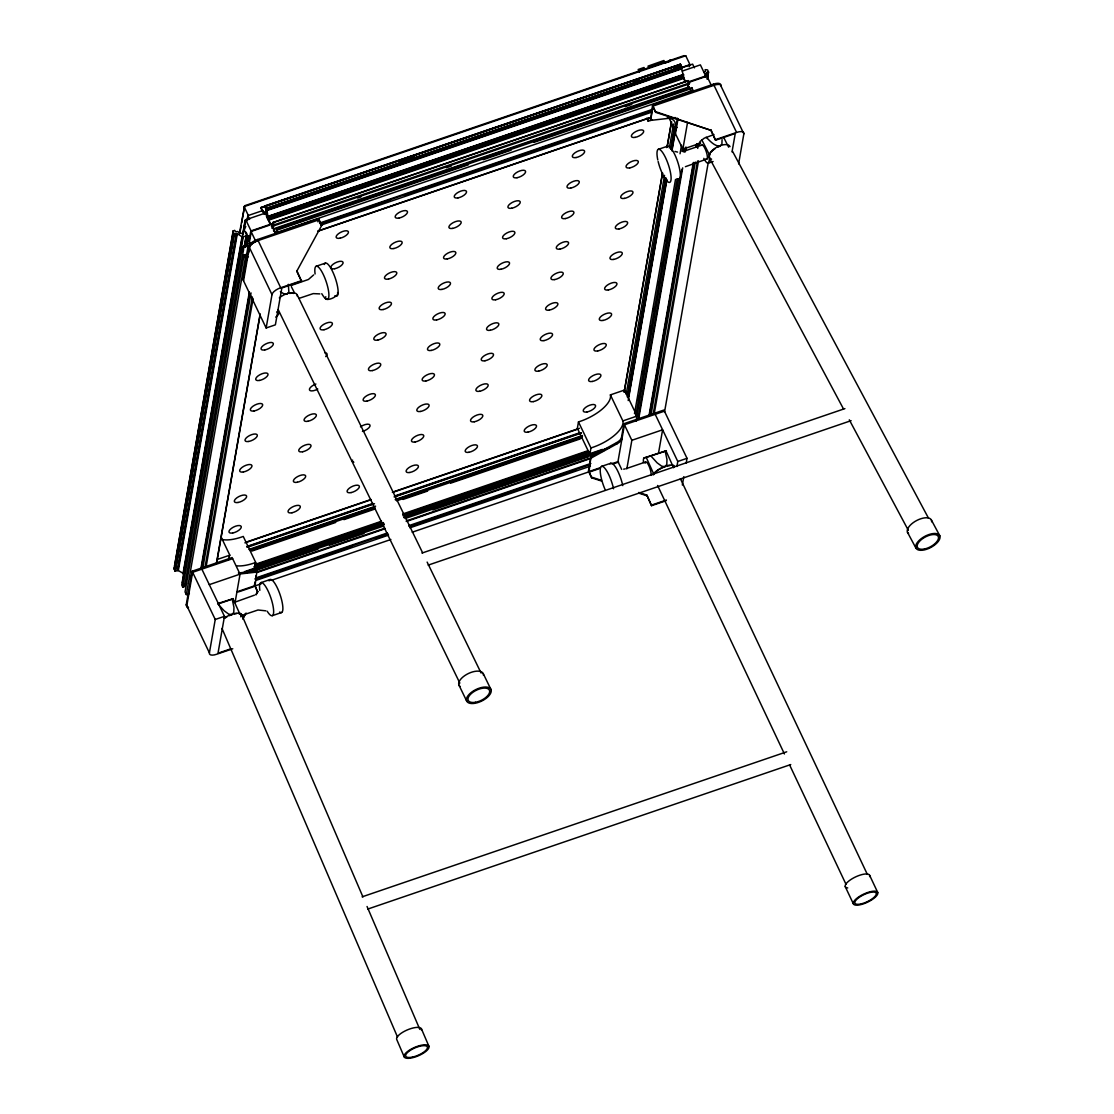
<?xml version="1.0" encoding="UTF-8"?>
<svg xmlns="http://www.w3.org/2000/svg" width="1114" height="1114" viewBox="0 0 1114 1114"><rect width="100%" height="100%" fill="white"/><g stroke="black" fill="none" stroke-linecap="round" stroke-linejoin="round"><path stroke-width="1.5" d="M722.067 139.654L721.9 144.096L720.117 146.199A10.75 5.097 -27 0 0 717.527 147.271M709.548 156.809L709.131 161.279A11.767 2.994 71.1 0 1 703.811 158.355M705.454 77.047C705.051 73.886 711.693 69.221 705.106 69.681L705.51 71.463L704.118 72.09M185.384 567.068L184.186 573.905L178.31 570.563L175.093 570.981L173.993 568.85L233.132 231.03L234.636 230.361L235.82 231.879L237.324 231.503L242.573 233.787L245.762 226.49M174.62 565.968L233.341 230.807M174.884 570.744L233.912 233.87L233.132 231.03M175.093 570.981L233.912 233.87M175.483 571.092L234.497 234.219L237.338 233.689L242.337 237.017L247.837 235.555L246.041 245.804M177.377 570.438L236.405 233.564M177.78 570.452L236.809 233.578M178.31 570.563L237.338 233.689M239.301 234.037L244.69 205.728L683.857 55.7L685.737 55.756L689.97 64.612L689.162 66.77M239.886 233.091L241.097 226.253M241.696 222.828L244.69 205.728M182.988 573.821L242.003 236.948M242.573 235.333L244.996 220.614L246.18 219.458M183.309 573.891L242.337 237.017M242.755 235.096L245.442 219.709M246.124 257.362L248.213 245.386L242.796 248.227L243.534 249.787L184.52 586.66L182.793 587.245L181.735 585.031L242.768 236.864M245.734 219.778L244.008 229.623L249.578 241.251L251.304 231.406L245.734 219.778L265.424 213.053L270.994 224.68M182.39 582.706L241.111 247.545L250.483 242.504M185.982 563.656L186.581 560.231M187.18 556.805L188.67 548.255M189.269 544.843L189.867 541.418M190.466 538.006L191.065 534.581M191.664 531.155L193.168 522.605M193.766 519.194L194.365 515.768M194.964 512.356L197.665 496.955M198.264 493.544L198.863 490.118M199.462 486.707L200.952 478.157M201.55 474.731L202.149 471.306M202.762 467.894L205.449 452.493M206.048 449.081L208.75 433.694M209.348 430.269L209.947 426.843M210.546 423.431L213.247 408.044M213.846 404.619L216.534 389.232M217.133 385.806L217.731 382.394M218.33 378.969L221.032 363.582M221.63 360.156L224.332 344.769M224.931 341.344L225.529 337.932M226.128 334.506L228.816 319.119M229.414 315.694L236.614 274.657M237.212 271.245L243.2 237.045M182.793 587.245L241.822 250.372L241.111 247.545M247.057 220.029L247.823 215.643L263.127 210.435M247.447 220.614L248.338 215.475L244.105 206.619L685.737 55.756M242.198 251.653L242.796 248.227M244.356 246.291L246.152 236.029M244.523 245.916L246.319 235.653M244.565 247.587L245.164 244.161M244.955 247.364L247.057 235.402M246.459 256.053L245.707 254.507L244.063 255.064L185.049 591.938L186.33 594.625L189.38 593.595M245.428 247.392L247.531 235.43M246.96 244.467L248.464 235.917M186.33 594.625L245.358 257.766L244.063 255.064M189.826 579.252L190.424 575.827M275.812 233.884L271.106 224.039L250.803 230.974L248.965 241.46L250.316 244.272M243.548 280.825L249.383 247.433A8.439 3.439 -25.6 0 1 258.1 240.568L319.008 219.792L321.709 225.432L318.479 218.692L257.585 239.496A8.439 3.439 -25.6 0 0 248.868 246.361L243.019 279.725L266.149 327.989L275.381 324.842L281.828 287.983L301.518 281.257L296.853 270.646M232.756 648.766L216.673 654.252A8.439 3.439 -25.6 0 1 209.404 652.86L186.275 604.582L192.123 571.217L232.102 557.557L240.039 574.142L235.054 602.632M248.519 253.017L249.118 249.592M262.194 211.089L260.787 207.636L680.473 64.208L684.734 81.225M200.868 568.767L249.411 291.743M201.314 568.711L249.55 293.4M266.998 211.883L263.726 212.997L267.137 211.131M680.473 64.208L265.007 205.881L266.928 214.626L263.851 212.245M202.79 568.21L251.026 292.898M269.56 223.051C267.026 217.731 268.377 211.298 265.104 205.867M205.032 567.137L252.377 296.951M206.076 566.984L253.115 298.51M271.343 226.086L273.014 222.438L274.322 224.777L274.169 225.669L273.431 224.123L272.498 226.281L275.743 233.313M216.408 563.461L260.161 313.8M216.645 562.988L260.091 315.039M276.578 229.484L277.873 232.172L693.047 90.345L691.766 87.644L276.578 229.484L277.177 231.879M266.149 327.989L271.997 294.625L248.868 246.361M209.404 652.86L215.239 619.481L192.123 571.217M201.857 569.143L224.471 616.334L218.01 653.194L231.127 648.724M254.605 568.808L255.719 562.459L243.256 536.433A30.245 12.31 -25.6 0 1 221.435 539.301M317.922 221.867L318.479 218.692M254.995 582.009L254.438 585.184L257.668 591.924L256.011 594.932M255.552 578.834L256.109 575.646M254.967 586.298L256.944 570.883L238.396 573M257.668 591.924L255.064 585.63L237.324 591.687M578.472 421.914L577.358 428.277L589.835 454.303L590.949 447.939L578.472 421.914A30.245 12.31 -25.6 0 0 610.388 394.885L624.536 390.039L637.013 416.079L622.865 420.911A30.245 12.31 -25.6 0 1 590.949 447.939M652.414 119.825A30.245 12.31 -25.6 0 0 648.181 121.245L648.738 118.07M686.14 463.327L687.018 458.327L663.888 410.049L623.91 423.71L621.403 438.011A8.021 3.258 -25.6 0 1 616.543 442.662L590.935 456.796L588.429 471.097L591.659 477.822L601.379 480.983M738.61 163.883L743.86 133.847L720.744 85.583A8.439 3.439 -25.6 0 0 713.461 84.177L652.567 104.981L650.604 120.396L674.193 117.708A8.021 3.258 -25.6 0 1 675.766 117.666M590.935 456.796L588.958 472.197L598.831 468.827M650.604 120.396L653.082 106.053L713.99 85.291A8.439 3.439 -25.6 0 1 721.329 86.154M591.659 477.822L589.055 471.528L600.349 467.671M732.023 151.936L735.254 133.499L715.564 140.225L710.788 130.254L655.686 112.347L652.567 104.981M680.835 66.561L680.278 64.041M624.119 392.225L662.468 173.352M667.258 145.99L671.45 122.053M624.23 391.766L662.579 172.893M667.077 147.243L671.575 121.593M626.193 394.231L664.543 175.344M669.333 147.995L673.538 124.044M627.335 397.057L665.685 178.17M670.781 149.109L674.666 126.871M627.683 396.932L666.033 178.045M671.129 148.984L675.028 126.745M628.644 396.598L666.701 179.438M671.784 150.362L677.423 118.307L677.953 119.407A8.021 3.258 -25.6 0 0 677.716 118.557M628.199 400.567L666.854 179.981M671.951 150.905L675.544 130.394M675.446 133.708L678.064 118.599M272.498 226.281L689.357 83.842L689.51 82.951L688.201 80.612L273.014 222.438M634.493 413.698L675.53 179.424M680.027 153.774L681.531 145.224M691.766 87.644L692.351 90.053M637.654 399.745L638.252 396.333M642.137 374.095L642.736 370.683M645.438 355.296L646.036 351.871M649.935 329.647L650.534 326.221M653.222 310.834L653.821 307.408M657.72 285.184L658.318 281.758M661.02 266.371L661.619 262.946M665.504 240.721L666.102 237.296M635.621 416.525L677.256 178.839M682.047 151.476L682.645 148.051M626.862 468.785L631.847 440.295L623.91 423.71M700.664 143.107L682.854 149.192L687.561 122.373M636.108 421.203L678.579 178.964M683.439 151.741L683.982 148.19M638.085 419.059L681.838 169.398M684.832 152.298L685.723 147.159M638.642 419.254L682.687 167.88M685.681 150.78L686.28 147.368M705.301 77.075L705.9 73.663M705.594 76.685L706.192 73.273M705.872 76.448L706.471 73.037M707.181 79.219L708.518 71.783M707.376 78.913L708.574 72.076M648.989 415.731L693.326 162.463M696.013 147.257L696.626 143.831M649.434 415.689L693.771 162.602M696.473 147.215L697.072 143.79M650.966 415.16L695.303 162.073M697.712 148.399L698.603 143.274M653.18 414.157L697.517 161.084M654.197 413.948L698.534 160.862M666.019 500.757L651.537 505.7L646.872 495.103L638.768 492.458M710.788 130.254L655.798 111.72M664.529 412.027L708.281 162.365M658.499 453.245L662.607 429.795L631.847 440.295M651.537 505.7L646.872 495.103M715.564 140.225L710.899 129.628M676.908 466.501L677.785 461.474L655.185 414.283M682.339 485.022L683.801 476.681M271.9 228.217L272.373 227.159L273.083 228.648M321.709 225.432L296.742 271.287L300.836 279.823M242.866 618.423L245.345 613.898M256.123 594.305L257.78 591.283M242.755 619.05L246.069 613.02M313.633 274.921L308.439 279.475L291.2 285.449M229.387 615.666A10.75 3.621 -24.3 0 1 231.99 614.649L233.773 612.366L233.954 607.381L232.199 599.165L233.341 598.608L217.62 603.579M644.073 457.896L646.259 457.45L653.932 474.467A10.75 3.621 -24.3 0 1 665.016 466.724L666.799 464.441L666.966 459.455L665.211 451.254L666.367 450.683L644.073 457.896A11.767 2.994 71.1 0 0 643.502 462.533M174.313 567.68L173.993 568.85M713.99 134.557L704.243 138.178L700.038 141.506A11.767 2.994 71.1 0 0 699.717 144.764M591.464 457.896L617.072 443.776A8.021 3.258 -25.6 0 0 621.932 439.125L621.403 438.011M685.416 166.696L707.098 158.954M254.452 595.168L234.358 602.382M183.782 585.101L186.484 583.68M639.923 70.182L642.082 69.444M643.307 69.026L644.546 68.608L644.003 67.494L638.169 69.5L639.436 72.159M649.768 66.826L648.543 67.244L648.014 66.13L663.916 60.504L665.128 63.025L670.043 61.34L669.514 60.24L670.753 59.822M650.994 66.394L663.303 62.203M260.718 208.012L680.083 64.709M260.787 207.636L680.696 64.57M399.634 161.21L414.394 156.169M634.298 81.044L639.213 79.359M673.678 67.592L678.607 65.907M266.427 208.276L681.601 66.45M266.538 208.583L681.726 66.756M266.622 208.945L681.796 67.105M681.768 67.411L689.97 64.612M681.155 68.038L692.63 64.125L694.426 67.857M266.441 209.919L681.629 68.093M266.469 210.226L681.657 68.4M266.552 210.685L681.74 68.859M261.163 207.872L263.531 212.802L266.803 211.688M682.339 71.045L700.386 64.877L705.956 76.504L689.552 82.116M268.307 216.241L683.495 74.415M268.363 216.534L683.55 74.694M268.321 216.757L683.509 74.916M268.432 217.188L683.606 75.348M268.001 218.581L683.188 76.755M267.931 218.957L683.119 77.131M267.973 219.333L683.161 77.493M268.056 219.639L683.23 77.799M268.251 220.335L683.439 78.509M273.264 222.563L688.452 80.737M687.951 82.06L706.68 75.668L711.4 85.499M251.304 231.406L269.351 225.237M274.322 224.777L689.51 82.951M357.705 198.013L360.992 196.886M446.324 167.741L451.24 166.056M625.191 106.638L631.763 104.396M273.682 228.774L688.87 86.948L690.29 90.164M273.835 229.345L689.023 87.505M278.068 229.763L468.437 164.733M483.198 159.692L511.103 150.167M534.066 142.314L689.97 89.05M319.565 223.092L652.707 109.297M241.822 250.372L243.534 249.787M319.997 223.663L651.481 110.425M323.144 223.301L390.429 200.311M405.19 195.27L611.962 124.643M616.891 122.958L651.342 111.177M320.735 225.223L652.233 111.985M317.963 230.988L649.462 117.75M318.158 231.127L651.3 117.318M245.358 257.766L248.394 256.721M667.258 117.875A30.245 12.31 -25.6 0 1 674.095 128.528L677.228 127.456M316.042 266.316L325.26 263.155M658.221 149.387L667.453 146.226M271.997 294.625A8.439 3.439 -25.6 0 1 280.714 287.76L301.629 280.617M715.675 139.598L736.591 132.455A8.439 3.439 -25.6 0 1 743.86 133.847M683.105 151.532L702.182 145.015M299.304 298.287L313.243 293.609L319.815 293.901M708.198 163.187L713.113 161.516M246.333 542.086L371.046 499.476M392.379 492.193L579.461 428.291M244.885 542.852L371.254 499.685M392.588 492.402L578.013 429.057M246.667 546.57L373.023 503.403M394.356 496.106L579.795 432.761M248.923 546.139L372.661 503.988M395.623 496.134L581.062 432.789M247.169 547.336L374.513 503.737M394.203 497.011L581.285 433.095M217.244 559.465L229.818 555.176L221.018 536.795M249.258 549.341L375.613 506.174M395.303 499.448L582.385 435.532M249.383 549.843L374.109 507.232M395.442 499.949L582.525 436.047M250.525 550.706L375.251 508.095M396.584 500.813L582.023 437.454M252.015 551.026L335.704 522.438M343.92 519.639L375.098 508.987M402.989 499.448L427.609 491.051M450.585 483.198L580.227 438.916M232.631 558.671L192.638 572.29L186.804 605.696A8.439 3.439 -25.6 0 0 188.531 607.854M664.417 411.163L624.425 424.796L617.964 461.656L621.682 469.412M255.176 564.38L381.545 521.213M402.878 513.93L588.303 450.585M255.022 565.271L381.378 522.104M402.711 514.821L588.15 451.476M253.839 566.873L383.481 522.591M403.171 515.866L590.253 451.95M244.648 571.621L384.135 523.97M403.839 517.244L602.396 449.415M241.822 573.181L384.246 524.416M403.936 517.676L609.024 447.744M209.293 584.655L240.039 574.142M245.929 572.916L383.829 525.961M405.106 518.539L603.732 450.836M250.692 572.164L317.963 549.174M329.452 545.247L363.916 533.481M432.845 509.934L588.735 456.67M256.916 571.955L384.915 528.231M406.262 520.934L591.687 457.589M257.042 572.499L385.04 528.774M406.373 521.477L590.169 458.69M256.109 577.832L387.394 532.979M408.727 525.697L590.88 463.466M254.925 579.029L387.853 533.62M409.186 526.337L589.696 464.663M258.072 578.709L305.654 562.445M313.856 559.646L351.606 546.751M376.226 538.341L387.714 534.414M410.676 526.574L576.425 469.941M255.635 580.519L388.563 535.124M409.896 527.827L590.406 466.167M260.773 582.706L270.006 579.558M601.463 466.418L610.695 463.271M611.628 463.814L618.075 461.614M254.674 586.02L261.233 583.778M271.092 580.422L390.875 539.496M412.222 532.2L589.445 471.668M238.493 591.882L253.324 586.855M613.633 463.73L618.576 462.073M232.199 599.165L217.982 604.025L224.109 610.737L228.69 614.106L231.99 614.649M646.259 457.45L665.211 451.254M626.346 468.562L645.424 462.059M215.239 619.481L224.471 616.334M677.785 461.474L687.018 458.327M421.969 553.073L844.913 408.601M240.875 615.764L257.975 609.999L265.856 610.834M272.415 615.638L281.647 612.477M428.166 565.132L851.11 420.66M651.648 505.06L666.409 500.019M362.134 896.84L786.721 751.797M367.815 909.052L790.745 764.566M623.701 469.147L625.135 468.91M238.925 574.1L257.473 571.997M677.563 152.089L675 151.462M720.117 146.199C714.171 146.226 710.119 140.907 706.095 137.259M665.002 466.724L661.702 466.181L657.121 462.825L651.008 456.099M591.771 477.196L601.49 480.357M638.656 493.098L646.761 495.73M273.487 230.765L273.779 230.069L275.687 234.051M280.352 291.645L283.792 293.762L287.092 294.124L288.874 292.021L288.317 284.335M246.96 233.912L245.902 232.102M266.385 215.977L267.444 218.804M931.415 520.085L939.812 535.792A13.438 6.322 -28.1 0 1 924.007 549.982A13.438 6.322 -28.1 0 1 919.704 539.9A13.438 6.322 -28.1 0 1 939.812 535.792M732.483 151.226L928.477 518.135M709.089 157.297L843.563 409.061M849.3 419.811L908.342 530.348M907.478 532.297L915.875 547.991M723.613 137.3L728.653 147.187M701.764 139.779L709.702 155.319A10.75 5.097 -27 0 1 710.175 153.718M291.325 286.632L294.207 292.286M483.239 673.608L490.982 689.538A13.438 6.433 -25.9 0 1 474.954 703.282A13.438 6.433 -25.9 0 1 470.554 693.019A13.438 6.433 -25.9 0 1 490.982 689.538M297.173 294.848L422.582 552.725M427.135 562.097L481.109 673.065M278.194 309.595L459.845 683.119M458.94 685.096L466.682 701.026M713.461 84.177L736.591 132.455M689.357 83.842L688.605 82.297L687.672 84.455L688.87 86.948M687.728 85.402L689.079 88.215M687.561 85.332L688.271 86.822M682.785 75.961L685.583 81.782M668.957 117.805L674.095 128.528M674.917 132.608L682.854 149.192M652.971 106.693L655.686 112.347M646.719 118.181L648.181 121.245M610.388 394.885L622.865 420.911M616.543 442.662L617.072 443.776M262.584 210.602L264.38 214.348M247.823 215.643L249.62 219.388M257.585 239.496L280.714 287.76M250.803 230.974L255.524 240.819M869.63 875.312L877.748 892.509A13.438 4.47 -25.3 0 1 860.927 904.596A13.438 4.47 -25.3 0 1 858.003 897.424A13.438 4.47 -25.3 0 1 877.748 892.509M680.389 478.7L867.333 874.379M657.58 485.481L784.423 753.969M789.617 764.97L845.999 884.293M845.248 886.647L853.38 903.844M665.935 450.724L672.912 466.195M232.923 598.65L239.9 614.12M421.44 1028.863L428.918 1046.283A13.438 4.581 -23.2 0 1 411.874 1057.882A13.438 4.581 -23.2 0 1 408.866 1050.53A13.438 4.581 -23.2 0 1 428.918 1046.283M241.599 614.399L362.927 896.909M367.049 906.49L419.839 1029.392M222.006 628.435L397.517 1037.037M404.187 1056.838L396.709 1039.432A13.438 4.581 -23.2 0 1 408.963 1029.252A13.438 4.581 -23.2 0 1 421.468 1030.144M610.026 464.009A17.476 4.456 71.1 0 1 616.237 468.228A17.476 4.456 71.1 0 1 622.768 485.62M605.167 489.7A17.476 4.456 71.1 0 1 601.88 466.293A17.476 4.456 71.1 0 1 613.536 488.781M324.898 263.447A17.476 4.456 71.1 0 1 335.871 279.934A17.476 4.456 71.1 0 1 334.938 295.656M324.355 264.491A17.476 4.456 71.1 0 1 324.606 263.893M315.095 273.974A17.476 4.456 71.1 0 1 320.553 269.63A17.476 4.456 71.1 0 1 328.881 294.152A17.476 4.456 71.1 0 1 321.779 293.692M188.015 606.782A8.439 3.439 -25.6 0 1 186.275 604.582M255.719 562.459A30.245 12.31 -25.6 0 1 236.655 565.828M228.635 559.674A30.245 12.31 -25.6 0 1 229.818 555.176M289.612 293.442A10.75 5.097 -27 0 1 293.873 293.428M711.289 151.991A10.75 5.097 -27 0 1 715.104 148.649M701.75 145.266A7.394 1.88 71.1 0 1 706.401 152.047A7.394 1.88 71.1 0 1 706.067 158.842M460.012 686.433A13.438 6.433 -25.9 0 1 468.548 673.441A13.438 6.433 -25.9 0 1 483.476 675.335M279.308 297.911A11.767 5.626 -25.9 0 1 291.255 292.717A11.767 5.626 -25.9 0 1 297.382 296.366M908.537 533.592A13.438 6.322 -28.1 0 1 916.961 520.363A13.438 6.322 -28.1 0 1 931.652 521.812M711.581 159.135A11.767 5.528 -28.1 0 1 714.742 148.413A11.767 5.528 -28.1 0 1 730.032 146.616M269.101 580.881A17.476 4.456 71.1 0 1 280.087 594.709A17.476 4.456 71.1 0 1 279.684 612.046M259.827 590.364A17.476 4.456 71.1 0 1 265.076 585.699A17.476 4.456 71.1 0 1 273.571 609.734A17.476 4.456 71.1 0 1 267.221 611.252M657.789 159.956A17.476 4.456 71.1 0 1 664.125 154.93A17.476 4.456 71.1 0 1 670.224 182.028A17.476 4.456 71.1 0 1 658.137 161.516M666.548 147.563A17.476 4.456 71.1 0 1 677.535 161.391A17.476 4.456 71.1 0 1 677.131 178.727M360.463 426.829A6.726 2.729 -25.6 0 1 370.001 425.102A6.726 2.729 -25.6 0 1 362.44 431.424M317.782 389.037A6.726 2.729 -25.6 0 1 309.469 389.928A6.726 2.729 -25.6 0 1 315.889 384.024M353.848 462.213A6.726 2.729 -25.6 0 1 352.86 461.795M352.651 461.586A6.726 2.729 -25.6 0 1 352.581 460.068M324.801 352.79A6.726 2.729 -25.6 0 1 325.72 356.619M276.62 311.948A6.726 2.729 -25.6 0 1 275.715 317.1M337.57 292.522A6.726 2.729 -25.6 0 1 337.11 294.82M336.414 295.6A6.726 2.729 -25.6 0 1 328.519 299.36A6.726 2.729 -25.6 0 1 325.831 296.742M249.397 247.461A8.439 3.439 -25.6 0 1 258.114 240.596M224.666 618.312A10.75 3.621 -24.3 0 1 226.894 616.919M234.483 613.939A10.75 3.621 -24.3 0 1 236.725 613.563M238.577 613.563A10.75 3.621 -24.3 0 1 240.568 614.649M673.594 466.724A10.75 3.621 -24.3 0 1 673.608 467.741M667.495 466.014A10.75 3.621 -24.3 0 1 669.751 465.638M645.145 463.201A7.394 1.88 71.1 0 1 648.794 465.527A7.394 1.88 71.1 0 1 650.91 475.441M224.053 618.117A11.767 4.01 -23.2 0 1 237.352 613.132A11.767 4.01 -23.2 0 1 240.903 616.878M847.726 887.955A13.438 4.47 -25.3 0 1 854.173 877.609A13.438 4.47 -25.3 0 1 869.644 876.579M653.11 474.954A11.767 3.913 -25.3 0 1 663.721 466.863A11.767 3.913 -25.3 0 1 674.457 466.139M475.441 702.28A11.767 5.626 -25.9 0 0 489.464 690.248A11.767 5.626 -25.9 0 0 471.598 693.312A11.767 5.626 -25.9 0 0 475.441 702.28M924.495 548.979A11.767 5.528 -28.1 0 0 938.308 536.558A11.767 5.528 -28.1 0 0 920.721 540.151A11.767 5.528 -28.1 0 0 924.495 548.979M586.994 411.971A6.726 2.729 -25.6 0 0 595.558 405.58A6.726 2.729 -25.6 0 0 585.727 407.334A6.726 2.729 -25.6 0 0 586.994 411.971M468.924 452.298A6.726 2.729 -25.6 0 0 477.46 445.906A6.726 2.729 -25.6 0 0 467.602 447.703A6.726 2.729 -25.6 0 0 468.924 452.298M415.23 441.966A6.726 2.729 -25.6 0 0 423.752 435.574A6.726 2.729 -25.6 0 0 413.907 437.356A6.726 2.729 -25.6 0 0 415.23 441.966M592.342 381.461A6.726 2.729 -25.6 0 0 600.906 375.07A6.726 2.729 -25.6 0 0 591.074 376.824A6.726 2.729 -25.6 0 0 592.342 381.461M297.327 482.265A6.726 2.729 -25.6 0 0 305.626 475.817A6.726 2.729 -25.6 0 0 295.642 477.836A6.726 2.729 -25.6 0 0 297.327 482.265M238.048 502.484A6.726 2.729 -25.6 0 0 246.612 496.092A6.726 2.729 -25.6 0 0 236.781 497.861A6.726 2.729 -25.6 0 0 238.048 502.484M474.272 421.788A6.726 2.729 -25.6 0 0 482.808 415.397A6.726 2.729 -25.6 0 0 472.949 417.193A6.726 2.729 -25.6 0 0 474.272 421.788M533.327 401.625A6.726 2.729 -25.6 0 0 541.85 395.219A6.726 2.729 -25.6 0 0 532.005 397.016A6.726 2.729 -25.6 0 0 533.327 401.625M538.675 371.115A6.726 2.729 -25.6 0 0 547.197 364.724A6.726 2.729 -25.6 0 0 537.338 366.506A6.726 2.729 -25.6 0 0 538.675 371.115M302.674 451.755A6.726 2.729 -25.6 0 0 310.973 445.308A6.726 2.729 -25.6 0 0 300.989 447.327A6.726 2.729 -25.6 0 0 302.674 451.755M420.577 411.456A6.726 2.729 -25.6 0 0 429.099 405.064A6.726 2.729 -25.6 0 0 419.254 406.847A6.726 2.729 -25.6 0 0 420.577 411.456M243.395 471.974A6.726 2.729 -25.6 0 0 251.959 465.582A6.726 2.729 -25.6 0 0 242.128 467.351A6.726 2.729 -25.6 0 0 243.395 471.974M597.689 350.952A6.726 2.729 -25.6 0 0 606.253 344.56A6.726 2.729 -25.6 0 0 596.422 346.315A6.726 2.729 -25.6 0 0 597.689 350.952M635.105 137.384A6.726 2.729 -25.6 0 0 643.669 130.992A6.726 2.729 -25.6 0 0 633.838 132.761A6.726 2.729 -25.6 0 0 635.105 137.384M340.09 238.201A6.726 2.729 -25.6 0 0 348.39 231.754A6.726 2.729 -25.6 0 0 338.405 233.759A6.726 2.729 -25.6 0 0 340.09 238.201M399.23 218.01A6.726 2.729 -25.6 0 0 407.432 211.535A6.726 2.729 -25.6 0 0 397.364 213.651A6.726 2.729 -25.6 0 0 399.23 218.01M409.882 472.475A6.726 2.729 -25.6 0 0 418.418 466.084A6.726 2.729 -25.6 0 0 408.56 467.866A6.726 2.729 -25.6 0 0 409.882 472.475M351.133 492.583A6.726 2.729 -25.6 0 0 359.321 486.122A6.726 2.729 -25.6 0 0 349.267 488.238A6.726 2.729 -25.6 0 0 351.133 492.583M232.715 532.993A6.726 2.729 -25.6 0 0 241.265 526.602A6.726 2.729 -25.6 0 0 231.434 528.37A6.726 2.729 -25.6 0 0 232.715 532.993M603.036 320.442A6.726 2.729 -25.6 0 0 611.6 314.051A6.726 2.729 -25.6 0 0 601.769 315.805A6.726 2.729 -25.6 0 0 603.036 320.442M308.021 421.259A6.726 2.729 -25.6 0 0 316.32 414.798A6.726 2.729 -25.6 0 0 306.336 416.817A6.726 2.729 -25.6 0 0 308.021 421.259M484.966 360.769A6.726 2.729 -25.6 0 0 493.502 354.377A6.726 2.729 -25.6 0 0 483.643 356.174A6.726 2.729 -25.6 0 0 484.966 360.769M372.508 370.558A6.726 2.729 -25.6 0 0 380.696 364.083A6.726 2.729 -25.6 0 0 370.642 366.2A6.726 2.729 -25.6 0 0 372.508 370.558M490.313 330.273A6.726 2.729 -25.6 0 0 498.835 323.868A6.726 2.729 -25.6 0 0 488.99 325.664A6.726 2.729 -25.6 0 0 490.313 330.273M549.355 310.096A6.726 2.729 -25.6 0 0 557.891 303.704A6.726 2.729 -25.6 0 0 548.032 305.487A6.726 2.729 -25.6 0 0 549.355 310.096M431.257 350.437A6.726 2.729 -25.6 0 0 439.793 344.045A6.726 2.729 -25.6 0 0 429.934 345.827A6.726 2.729 -25.6 0 0 431.257 350.437M527.98 432.135A6.726 2.729 -25.6 0 0 536.502 425.729A6.726 2.729 -25.6 0 0 526.657 427.525A6.726 2.729 -25.6 0 0 527.98 432.135M291.979 512.774A6.726 2.729 -25.6 0 0 300.279 506.327A6.726 2.729 -25.6 0 0 290.294 508.346A6.726 2.729 -25.6 0 0 291.979 512.774M613.73 259.423A6.726 2.729 -25.6 0 0 622.28 253.031A6.726 2.729 -25.6 0 0 612.449 254.786A6.726 2.729 -25.6 0 0 613.73 259.423M259.437 380.445A6.726 2.729 -25.6 0 0 268.001 374.067A6.726 2.729 -25.6 0 0 258.17 375.822A6.726 2.729 -25.6 0 0 259.437 380.445M377.855 340.048A6.726 2.729 -25.6 0 0 386.043 333.573A6.726 2.729 -25.6 0 0 375.989 335.69A6.726 2.729 -25.6 0 0 377.855 340.048M495.66 299.763A6.726 2.729 -25.6 0 0 504.182 293.358A6.726 2.729 -25.6 0 0 494.338 295.154A6.726 2.729 -25.6 0 0 495.66 299.763M554.702 279.586A6.726 2.729 -25.6 0 0 563.238 273.195A6.726 2.729 -25.6 0 0 553.38 274.977A6.726 2.729 -25.6 0 0 554.702 279.586M248.742 441.464A6.726 2.729 -25.6 0 0 257.306 435.073A6.726 2.729 -25.6 0 0 247.475 436.841A6.726 2.729 -25.6 0 0 248.742 441.464M367.16 401.054A6.726 2.729 -25.6 0 0 375.348 394.593A6.726 2.729 -25.6 0 0 365.295 396.709A6.726 2.729 -25.6 0 0 367.16 401.054M425.924 380.946A6.726 2.729 -25.6 0 0 434.446 374.555A6.726 2.729 -25.6 0 0 424.587 376.337A6.726 2.729 -25.6 0 0 425.924 380.946M608.383 289.932A6.726 2.729 -25.6 0 0 616.947 283.541A6.726 2.729 -25.6 0 0 607.102 285.295A6.726 2.729 -25.6 0 0 608.383 289.932M254.089 410.955A6.726 2.729 -25.6 0 0 262.653 404.563A6.726 2.729 -25.6 0 0 252.822 406.332A6.726 2.729 -25.6 0 0 254.089 410.955M544.008 340.606A6.726 2.729 -25.6 0 0 552.544 334.214A6.726 2.729 -25.6 0 0 542.685 335.996A6.726 2.729 -25.6 0 0 544.008 340.606M479.619 391.279A6.726 2.729 -25.6 0 0 488.155 384.887A6.726 2.729 -25.6 0 0 478.296 386.683A6.726 2.729 -25.6 0 0 479.619 391.279M629.758 167.894A6.726 2.729 -25.6 0 0 638.322 161.502A6.726 2.729 -25.6 0 0 628.491 163.271A6.726 2.729 -25.6 0 0 629.758 167.894M393.896 248.519A6.726 2.729 -25.6 0 0 402.084 242.044A6.726 2.729 -25.6 0 0 392.031 244.161A6.726 2.729 -25.6 0 0 393.896 248.519M511.688 208.234A6.726 2.729 -25.6 0 0 520.224 201.829A6.726 2.729 -25.6 0 0 510.365 203.625A6.726 2.729 -25.6 0 0 511.688 208.234M570.744 188.057A6.726 2.729 -25.6 0 0 579.266 181.666A6.726 2.729 -25.6 0 0 569.421 183.462A6.726 2.729 -25.6 0 0 570.744 188.057M334.743 268.711A6.726 2.729 -25.6 0 0 343.042 262.263A6.726 2.729 -25.6 0 0 333.058 264.269A6.726 2.729 -25.6 0 0 334.743 268.711M452.646 228.398A6.726 2.729 -25.6 0 0 461.168 222.006A6.726 2.729 -25.6 0 0 451.323 223.803A6.726 2.729 -25.6 0 0 452.646 228.398M436.604 319.927A6.726 2.729 -25.6 0 0 445.14 313.535A6.726 2.729 -25.6 0 0 435.282 315.332A6.726 2.729 -25.6 0 0 436.604 319.927M619.064 228.913A6.726 2.729 -25.6 0 0 627.628 222.522A6.726 2.729 -25.6 0 0 617.797 224.276A6.726 2.729 -25.6 0 0 619.064 228.913M264.784 349.935A6.726 2.729 -25.6 0 0 273.348 343.558A6.726 2.729 -25.6 0 0 263.503 345.312A6.726 2.729 -25.6 0 0 264.784 349.935M383.202 309.539A6.726 2.729 -25.6 0 0 391.39 303.064A6.726 2.729 -25.6 0 0 381.336 305.18A6.726 2.729 -25.6 0 0 383.202 309.539M501.008 269.254A6.726 2.729 -25.6 0 0 509.53 262.848A6.726 2.729 -25.6 0 0 499.671 264.645A6.726 2.729 -25.6 0 0 501.008 269.254M560.05 249.076A6.726 2.729 -25.6 0 0 568.586 242.685A6.726 2.729 -25.6 0 0 558.727 244.467A6.726 2.729 -25.6 0 0 560.05 249.076M324.049 329.73A6.726 2.729 -25.6 0 0 332.362 323.283A6.726 2.729 -25.6 0 0 322.364 325.288A6.726 2.729 -25.6 0 0 324.049 329.73M441.952 289.417A6.726 2.729 -25.6 0 0 450.488 283.026A6.726 2.729 -25.6 0 0 440.629 284.822A6.726 2.729 -25.6 0 0 441.952 289.417M624.411 198.403A6.726 2.729 -25.6 0 0 632.975 192.012A6.726 2.729 -25.6 0 0 623.144 193.78A6.726 2.729 -25.6 0 0 624.411 198.403M388.549 279.029A6.726 2.729 -25.6 0 0 396.737 272.554A6.726 2.729 -25.6 0 0 386.683 274.671A6.726 2.729 -25.6 0 0 388.549 279.029M506.341 238.744A6.726 2.729 -25.6 0 0 514.877 232.339A6.726 2.729 -25.6 0 0 505.018 234.135A6.726 2.729 -25.6 0 0 506.341 238.744M565.397 218.567A6.726 2.729 -25.6 0 0 573.919 212.175A6.726 2.729 -25.6 0 0 564.074 213.958A6.726 2.729 -25.6 0 0 565.397 218.567M447.299 258.908A6.726 2.729 -25.6 0 0 455.835 252.516A6.726 2.729 -25.6 0 0 445.976 254.312A6.726 2.729 -25.6 0 0 447.299 258.908M517.035 177.725A6.726 2.729 -25.6 0 0 525.571 171.319A6.726 2.729 -25.6 0 0 515.712 173.116A6.726 2.729 -25.6 0 0 517.035 177.725M576.091 157.547A6.726 2.729 -25.6 0 0 584.613 151.156A6.726 2.729 -25.6 0 0 574.754 152.952A6.726 2.729 -25.6 0 0 576.091 157.547M457.993 197.888A6.726 2.729 -25.6 0 0 466.515 191.497A6.726 2.729 -25.6 0 0 456.67 193.293A6.726 2.729 -25.6 0 0 457.993 197.888M412.459 1057.089A11.767 4.01 -23.2 0 0 427.372 1046.951A11.767 4.01 -23.2 0 0 409.827 1050.655A11.767 4.01 -23.2 0 0 412.459 1057.089M861.512 903.802A11.767 3.913 -25.3 0 0 876.231 893.219A11.767 3.913 -25.3 0 0 858.95 897.522A11.767 3.913 -25.3 0 0 861.512 903.802"/></g></svg>
